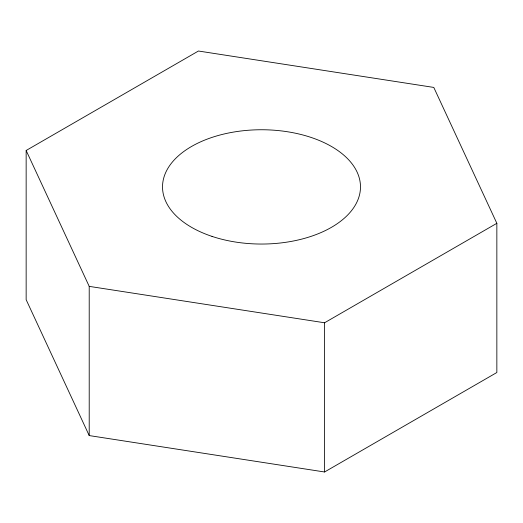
<?xml version="1.0" encoding="UTF-8"?>
<svg xmlns="http://www.w3.org/2000/svg" width="523" height="523" viewBox="0 0 523 523"><rect width="100%" height="100%" fill="white"/><g stroke="black" fill="none" stroke-linecap="round" stroke-linejoin="round"><path stroke-width="0.78" d="M26.15 150.487L198.439 51.019L433.789 87.426L496.85 223.308L496.85 372.513L324.561 471.981L89.211 435.574L26.15 299.692L26.15 150.487L89.211 286.369L89.211 435.574M89.211 286.369L324.561 322.776L496.85 223.308M324.561 322.776L324.561 471.981M212.011 236.389A98.984 57.151 0 0 0 360.484 186.894A98.984 57.151 0 0 0 212.011 137.405A98.984 57.151 0 0 0 212.011 236.389"/></g></svg>
